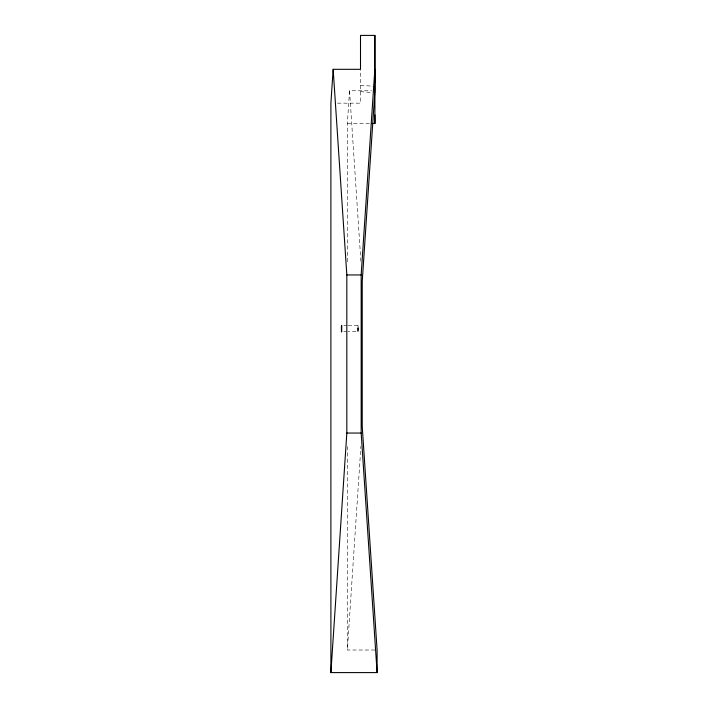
<?xml version="1.0" encoding="UTF-8"?>
<svg xmlns="http://www.w3.org/2000/svg" width="708" height="708" viewBox="0 0 708 708"><rect width="100%" height="100%" fill="white"/><g stroke="black" fill="none" stroke-linecap="round" stroke-linejoin="round"><path stroke-width="0.53" stroke-dasharray="3.54 2.66" d="M374.895 650.015L347.363 650.015L360.912 446.261M347.363 261.756L347.363 123.484L349.548 90.774L371.603 90.774M348.15 325.326L357.991 325.326L357.983 331.698L358.195 328.512L357.983 325.326L357.974 331.698L348.141 331.698M358.027 331.618L357.991 325.326M337.486 103.156L360.505 103.156L360.505 69.313M347.363 123.484L369.408 123.484M343.778 325.326L347.062 325.326M343.769 331.698L347.053 331.698M360.505 85.243L374.842 86.367M360.505 91.633L371.532 92.5M349.548 90.774L360.912 261.712M347.363 446.483L347.363 650.015"/><path stroke-width="1.06" d="M377.099 672.6L361.169 433.048L361.169 274.952L374.842 69.313L374.913 90.774L362.231 281.563L362.231 426.437L377.099 650.015L377.099 672.6L330.901 672.6L346.832 433.048L346.832 274.952L333.158 69.313L360.505 69.313L360.505 35.4L374.842 35.4L374.842 82.411M333.158 69.313L330.901 103.156L330.901 672.6M371.611 123.484L374.913 123.484L374.913 35.4M346.832 274.952L361.169 274.952M346.832 433.048L361.169 433.048M374.886 114.926L374.913 123.484M341.389 327.689C341.645 340.999 342.035 318.237 341.389 327.689"/></g></svg>
